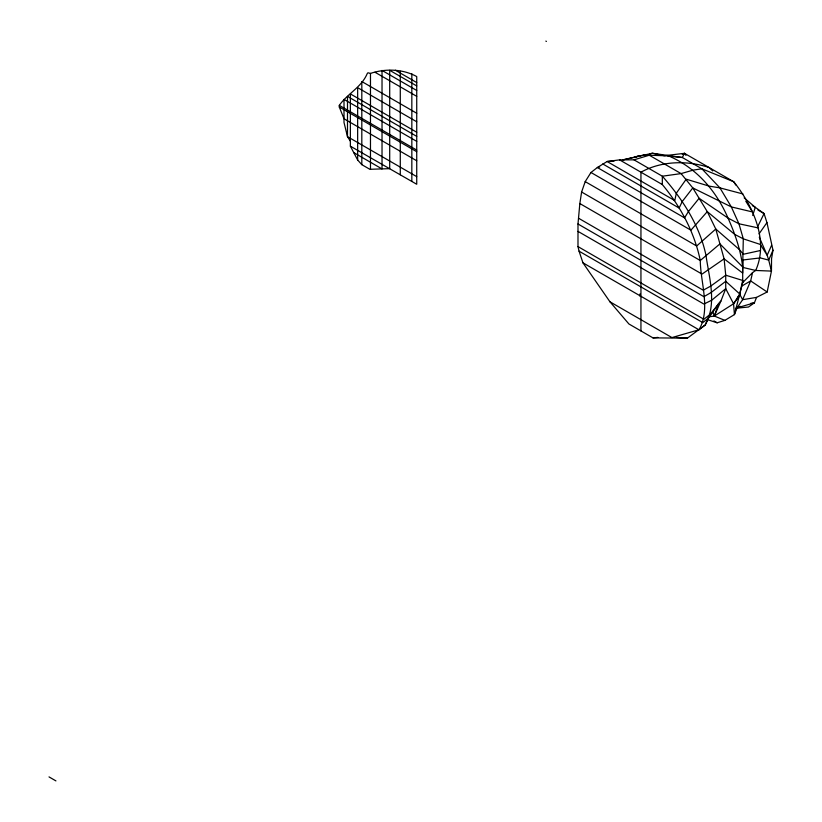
<?xml version="1.0" encoding="UTF-8"?>
<svg xmlns="http://www.w3.org/2000/svg" width="822" height="822" viewBox="0 0 822 822"><rect width="100%" height="100%" fill="white"/><g stroke="black" fill="none" stroke-linecap="round" stroke-linejoin="round"><path stroke-width="1.23" d="M609.955 301.797L671.934 337.575L698.936 329.786C710.927 309.904 700.447 282.378 700.272 260.523C694.508 232.472 680.565 206.435 662.306 184.539L662.337 176.206L633.998 159.848L619.572 159.869L607.109 161.513L597.347 167.524L590.967 172.486L585.202 181.621L581.606 192.009L579.839 203.548L577.989 223.995L577.989 246.6L579.058 251.172L582.942 262.814L609.955 301.797L628.912 323.981L652.966 337.873L687.377 338.15L705.173 325.039C717.277 303.873 709.139 277.928 705.995 255.478C699.738 225.464 682.394 198.903 662.337 176.206L681.089 173.596L693.131 170.123L701.885 168.798L733.758 181.765C752.86 205.736 769.094 240.24 755.695 270.469L752.551 272.606L742.698 282.614L734.436 314.59L724.87 320.375L717.174 322.799L707.865 319.768M581.606 192.009L700.272 260.523L719.928 243.887L742.667 266.975L743.304 238.842L738.947 223.779L731.344 206.918L719.938 187.878L701.885 168.798L682.322 157.505L652.298 153.241L622.737 159.9M744.157 197.855L755.264 207.298L764.07 213.576L766.947 222.618L772.988 250.186L771.55 258.755L771.457 271.096L767.162 292.005L756.538 297.389L742.646 299.681L737.046 307.86L734.436 314.59L733.563 303.77L725.734 288.676L725.734 275.206L724.11 258.848L715.777 229.019L707.28 211.644L692.782 187.93L681.089 173.596L649.267 155.224L644.15 154.906L623.61 159.745M752.551 272.606L750.65 280.918L742.646 299.681L739.687 294.235L742.667 280.446L725.734 275.206L710.66 286.148L703.2 290.197L578.678 218.303M752.716 215.467L755.264 207.298L752.336 205.613M577.989 231.372L703.889 304.058L711.708 300.225L725.734 288.676L720.884 301.109L718.562 303.719L714.318 316.038L709.345 316.778M712.612 311.476L714.318 316.038L733.563 303.77L738.526 297.235L739.769 293.999L725.734 281.299L711.122 292.509L703.889 296.68L577.989 223.995M756.538 297.389L754.411 302.815L748.493 307.017L735.711 308.291M708.472 317.117L705.173 325.039L698.936 329.786L582.942 262.814M772.988 250.186L768.714 260.112L771.457 271.096L755.695 270.469L742.698 267.386L742.667 273.068L724.11 258.848L702.039 274.096L579.839 203.548M771.55 245.398L767.162 255.262L768.714 260.112L760.319 257.913L742.698 260.009L742.698 282.614L742.667 280.446M757.483 227.067L764.07 213.576L757.956 210.042M735.762 185.001L733.758 181.765L684.479 153.324L682.322 157.505L667.875 156.088M733.563 303.77L739.769 293.999M718.562 303.719L708.852 317.754L702.82 322.625L579.058 251.172M759.025 233.89L766.947 222.618M416.733 160.773L344.007 118.779L339.291 106.994L339.291 105.37C347.264 93.852 361.485 87.317 367.239 73.6L367.927 72.768L370.475 73.405C385.374 68.411 402.893 68.904 416.733 76.569L416.733 184.262L350.367 146.182L350.367 93.914L416.733 132.229M741.804 286.056L750.65 280.918L767.162 292.005M634.42 157.588L637.584 156.057L639.742 156.242M740.293 306.318L737.046 307.86L754.411 302.815L750.743 303.359M682.281 154.331L684.479 153.324L685.969 155.368M649.966 154.063L652.298 153.241L664.268 155.728L684.479 153.324M633.998 159.848L649.267 155.224L668.43 155.851C696.316 167.667 716.188 190.683 728.025 218.077C734.991 233.674 740.704 249.919 742.667 266.975M760.319 250.535L743.304 254.265L739.646 249.806L715.777 229.019L696.676 245.984L585.202 181.621M599.711 167.041L597.347 167.524L684.541 217.861L688.322 211.696L699.111 198.287L728.025 218.077L738.947 223.779L758.521 227.982M652.966 337.873L657.929 337.4M614.126 161.02L607.109 161.513L674.77 200.578L676.352 193.149L686.216 179.196L709.263 186.142L719.938 187.878L742.934 193.961M350.367 146.182L357.652 160.023L361.814 164.657L369.849 169.291L389.7 168.654L389.7 70.312L416.733 85.92M676.372 337.421L687.377 338.15M724.87 320.375L714.318 316.038L720.884 301.109L710.013 314.466L703.889 319.285L577.989 246.6M545.859 41.1L546.424 41.429M619.572 159.869L662.306 184.539M602.752 163.948L679.126 208.038L682.26 201.493L692.782 187.93L731.344 206.918L752.479 211.942L745.79 201.164M590.967 172.486L690.912 230.191L707.28 211.644L734.765 234.434L743.304 238.842L760.319 244.442L767.162 255.262L759.281 237.178M395.372 70.23L416.733 82.57M416.733 90.471L382.025 70.425L382.025 168.921L353.737 152.594M374.996 72.244L416.733 96.338M737.93 296.886L738.526 297.235M416.733 113.251L361.814 81.542L361.814 164.657M416.733 121.769L357.652 87.656L357.652 160.023M416.733 136.37L347.49 96.39L347.49 136.657L350.367 141.158M416.733 141.374L344.007 99.38L344.007 122.468L347.49 136.657L416.733 176.638M713.907 320.909L717.174 322.799M339.291 105.37L416.733 150.087M339.291 106.994L416.733 151.7M49.012 776.903L55.927 780.9M712.756 170.966L709.119 167.544C687.161 160.177 661.33 160.906 640.944 172.199L640.944 330.927M639.968 293.927L639.968 296.115M411.832 73.733L411.832 181.436M400.283 71.278L400.283 174.767M370.475 73.405L370.475 169.322"/></g></svg>
